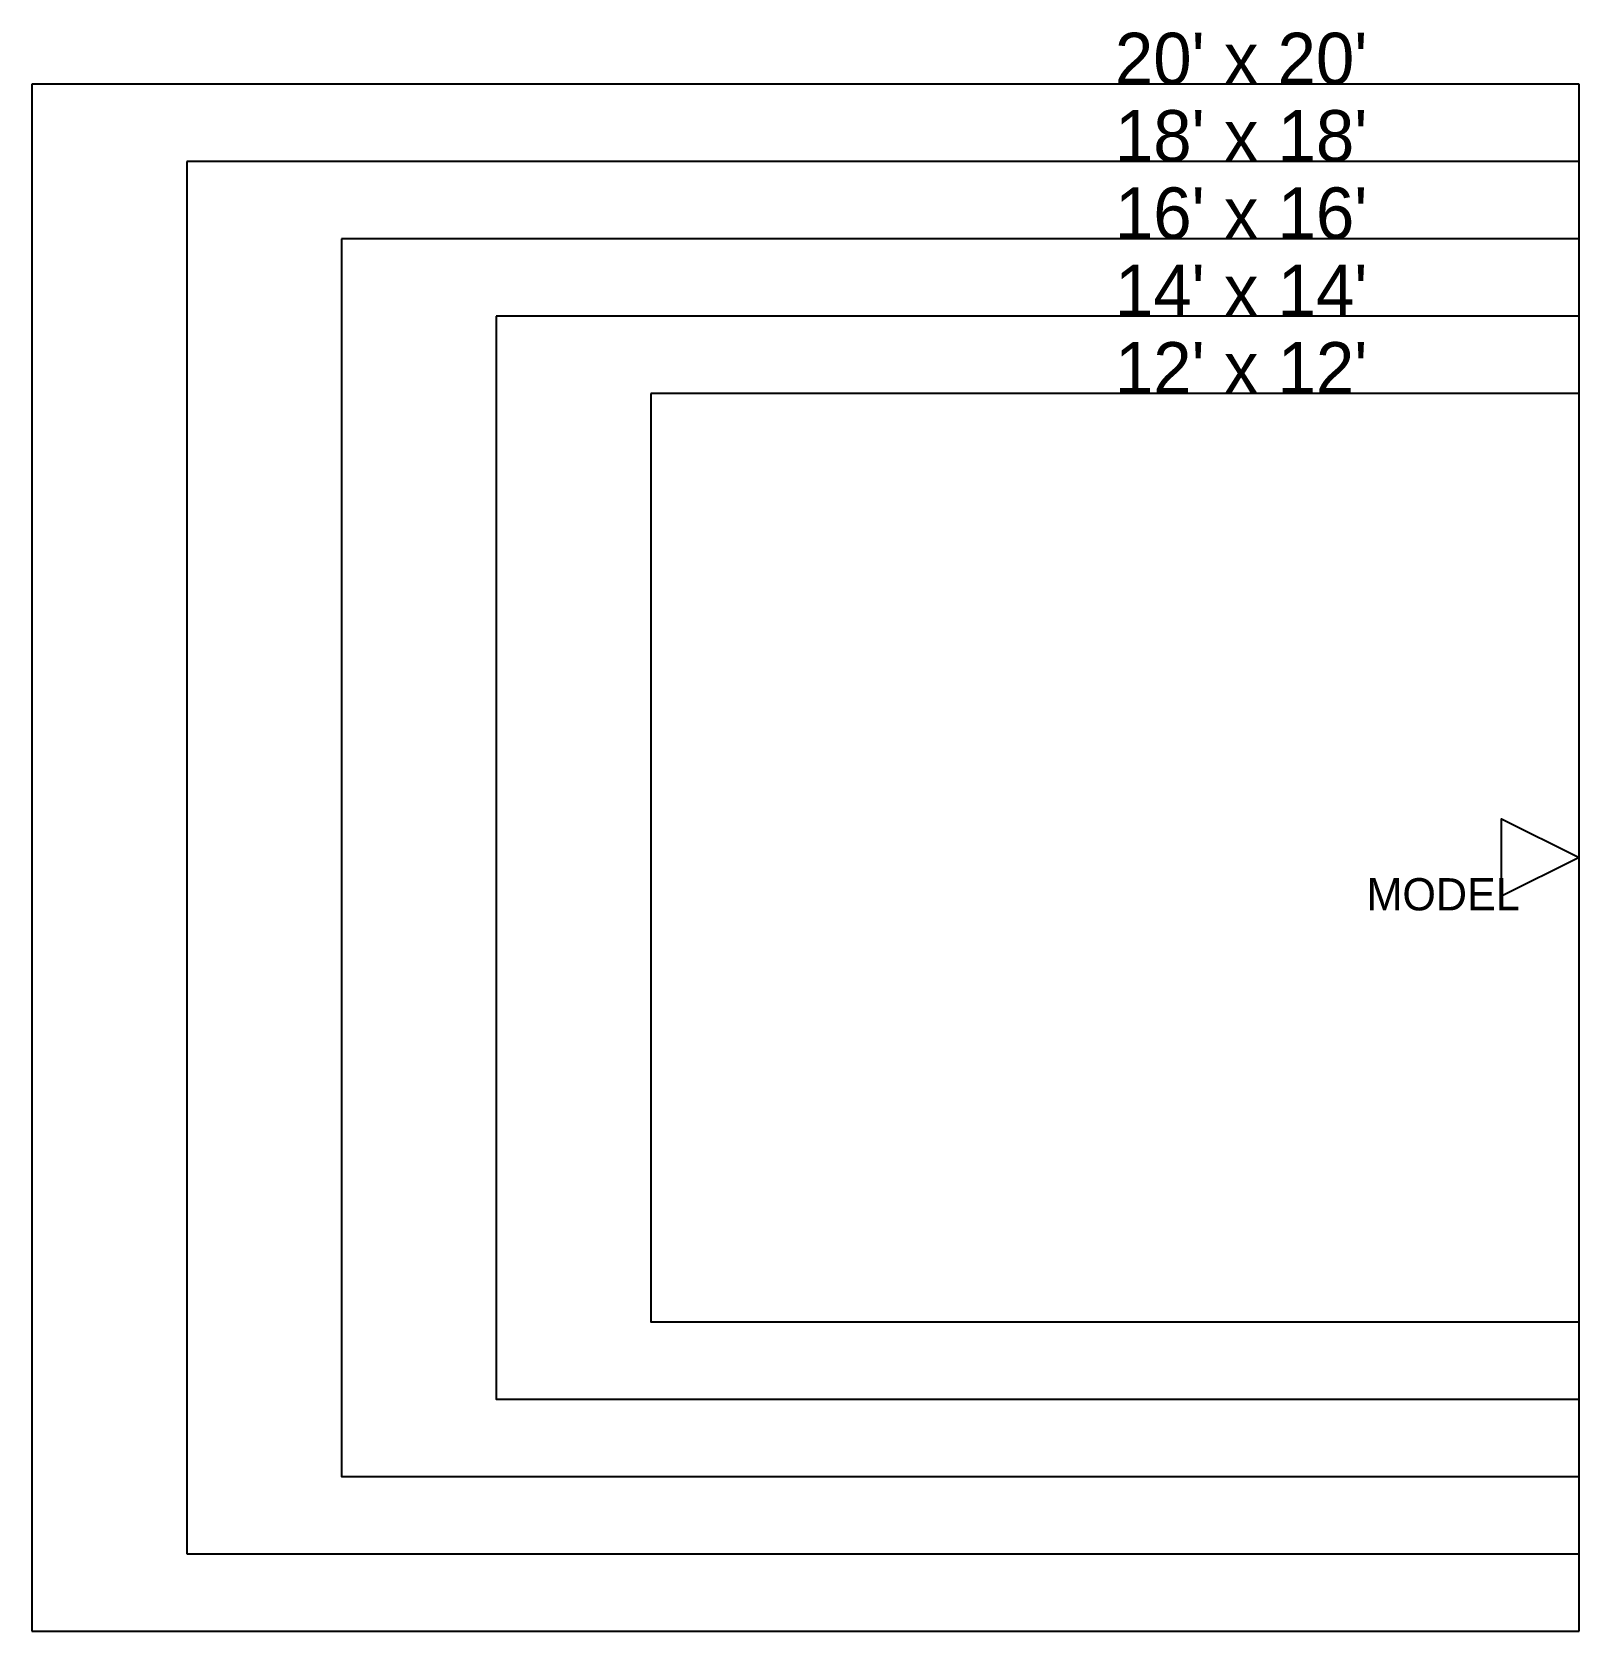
# Model space of a CAD drawing. Header units: feet. Extents: x -240 to 0, y -120 to 128.
import ezdxf

# ---------------------------------------------------------------- set-up
doc = ezdxf.new("R2010")
doc.units = ezdxf.units.FT
doc.header["$MEASUREMENT"] = 0
doc.layers.add('HeadCoverage', color=2, linetype='Continuous', plot=False)
doc.layers.add('Heads', color=1, linetype='Continuous')
doc.styles.get("Standard").update_dxf_attribs({"font": 'HCAD.SHX', "height": 8})

msp = doc.modelspace()

# ---------------------------------------------------------------- linework, layer by layer
at = {"layer": 'HeadCoverage'}
for p, q in [((-240, 120), (-240, -120)), ((0, 120), (-240, 120)), ((0, -120), (0, 120)), ((-216, 108), (-216, -108)), ((0, 108), (-216, 108)), ((0, -108), (0, 108)), ((-216, -108), (0, -108)), ((-240, -120), (0, -120))]:
    msp.add_line(p, q, dxfattribs=at)
for points in [[(-192, 96), (-192, -96), (0, -96), (0, 96)], [(-168, 84), (-168, -84), (0, -84), (0, 84)], [(-144, 72), (-144, -72), (0, -72), (0, 72)]]:
    msp.add_lwpolyline(points, close=True, dxfattribs=at)
at = {"layer": 'Heads', "color": 1}
msp.add_lwpolyline([(-12, -6), (-12, 6), (0, 0)], close=True, dxfattribs=at)

# ---------------------------------------------------------------- texts
at = {"layer": 'HeadCoverage'}
for s, p in [("20' x 20'", (-72, 120)), ("18' x 18'", (-72, 108)), ("16' x 16'", (-72, 96)), ("14' x 14'", (-72, 84)), ("12' x 12'", (-72, 72))]:
    msp.add_text(s, height=8, dxfattribs=at).set_placement(p)
at = {"layer": 'Heads', "color": 1}
msp.add_attdef('MODEL', (-32.97, -8.18), 'MODEL', height=5, dxfattribs=at)

doc.saveas('drawing.dxf')
